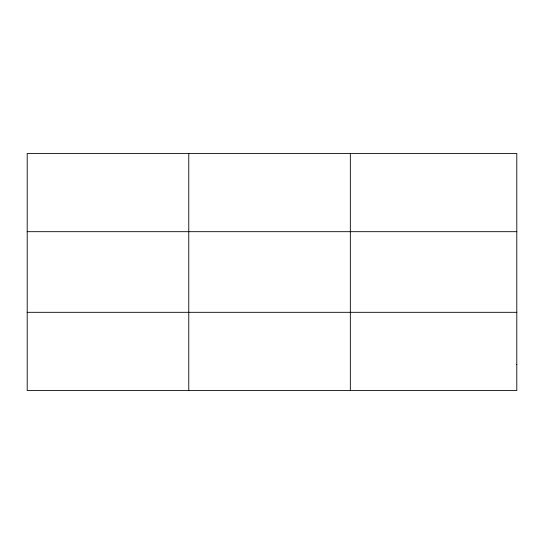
<?xml version="1.0" encoding="UTF-8"?>
<svg xmlns="http://www.w3.org/2000/svg" width="544" height="544" viewBox="0 0 544 544"><rect width="100%" height="100%" fill="white"/><g stroke="black" fill="none" stroke-linecap="round" stroke-linejoin="round"><path stroke-width="0.82" d="M188.768 390.578L188.768 153.422M350.336 390.578L350.336 153.422M27.2 231.683L516.8 231.683M27.2 312.317L516.8 312.317M516.8 364.494L516.8 390.578L27.2 390.578L27.2 153.422L516.8 153.422L516.8 364.494"/></g></svg>
